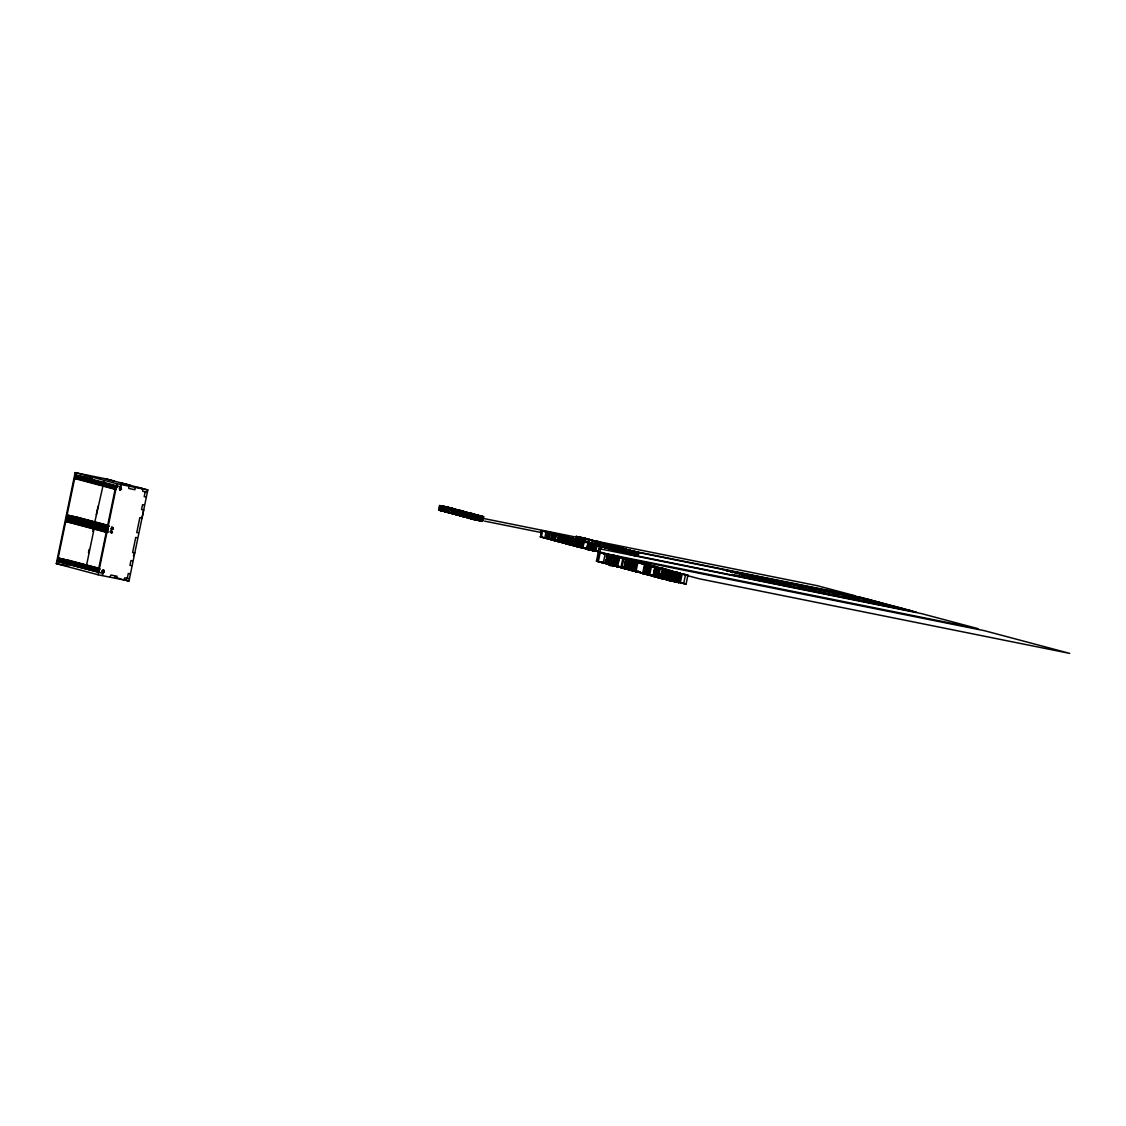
<?xml version="1.0" encoding="UTF-8"?>
<svg xmlns="http://www.w3.org/2000/svg" width="1126" height="1126" viewBox="0 0 1126 1126"><rect width="100%" height="100%" fill="white"/><g stroke="black" fill="none" stroke-linecap="round" stroke-linejoin="round"><path stroke-width="1.5" d="M62.409 561.17L61.156 560.255L62.521 560.452L61.663 561.367M62.296 561.367L60.663 559.932M103.142 571.853L103.198 570.826M112.079 529.206L112.431 527.63L111.896 529.079M120.074 489.303C118.624 489.486 121.397 486.643 120.271 489.669M120.229 489.346L120.609 488.093M61.719 560.917L61.015 560.241L61.831 560.255M62 560.621L62.76 559.904M103.226 570.08L102.044 571.079L102.691 572.472M102.536 571.29L103.93 571.417M110.235 531.88L111.404 530.543M111.502 531.092C110.883 532.359 111.502 531.627 111.868 531.824M111.812 527.179L111.136 529.079M121.341 488.135L121.383 489.402L120.032 490.077M62.127 560.354L62.76 560.157M61.142 560.832C62.943 561.17 60.48 559.509 61.691 560.509M103.156 571.6L103.367 570.868M111.347 532.077L111.418 531.725M112.375 527.686L111.882 528.84M61.184 560.987C59.72 559.425 63.816 561.663 61.297 560.734M62.183 560.748L61.494 560.157M70.079 518.016L69.46 517.481M105.267 478.761L147.83 489.951L128.983 581.002L98.131 574.781L56.3 563.647L75.16 472.61L107.42 479.197M57.426 561.564L75.358 475.045L78.44 475.665M98.638 571.206L57.595 560.762L98.103 571.544M99.735 569.855L58.932 559.017L59.087 558.2L99.679 568.672M107.139 532.528L66.645 521.746L66.814 520.93L108.012 532.204M107.955 530.163L66.279 518.819L108.026 529.839M107.533 528.235L66.49 517.791L108.237 528.826M108.321 526.827L67.827 516.046L67.996 515.229L108.575 525.715M116.048 489.557L75.541 478.775L75.709 477.973L116.133 489.247M117.315 487.291L75.189 475.848L117.386 486.967M58.904 560.692C59.805 562.184 60.691 557.834 58.932 559.017M107.871 526.63L67.827 516.046M67.138 519.325C68.559 518.312 68.658 521.732 67.053 521.324M115.232 488.783L76.413 478.451L77.272 476.608L76.047 476.354M68.728 517.904L69.052 516.285M61.071 560.551L60.79 561.902L74.288 565.505M63.563 560.523L64.238 559.242M73.148 516.271L108.476 526.194M74.738 522.872L74.907 522M88.461 552.655L89.123 549.418M92.881 531.331L93.571 527.995M96.301 514.765L98.032 506.461M86.449 565.731L94.232 528.178M103.029 485.658L94.922 521.422M103.367 484.039L104.042 480.816M97.934 572.346L115.851 485.827M98.131 574.781L116.991 483.744L75.16 472.61M99.426 569.798L99.595 568.982L59.087 558.2M124.353 580.073L124.817 577.807L129.448 578.736M127.28 578.3L128.294 573.472L129.786 573.725M145.198 491.78L144.198 496.622L145.69 496.876M133.459 555.977L134.121 552.753M439.604 505.518L439.084 510.162L439.604 505.518L447.74 507.15M445.516 511.626L441.322 510.669L442.251 506.137L444.306 506.686L443.363 511.218L439.604 510.303L440.533 505.771L450.4 507.868L447.796 507.587L446.853 512.119L449.978 512.794M439.604 510.303L440.35 510.444L441.293 505.912M445.629 511.753L446.572 511.936L441.068 510.599L442.011 506.067M441.744 510.74L442.687 506.207M442.138 510.979L443.081 506.447L440.533 505.771M443.334 509.529L443.954 506.517L453.356 508.642L449.232 507.981L450.752 508.361M452.596 513.498L443.7 511.387L444.46 506.63M443.686 511.373L444.784 506.855L448.655 507.742M443.841 511.387L445.122 506.911M444.7 511.64L445.6 506.996L448.078 507.615M446.234 507.249C445.291 518.917 443.503 505.124 447.515 507.404M444.967 511.64L445.896 507.108M446.037 511.936L446.98 507.404L446.051 507.164M451.737 513.315L447.106 512.302L447.852 507.699M447.444 512.386L448.331 507.77L450.104 508.108M447.909 512.499L448.852 507.967L448.049 507.77M448.514 512.64L448.852 507.967M449.809 512.893L448.88 512.766L449.809 508.234L454.425 509.233M449.274 512.682C446.586 512.963 452.061 511.19 450.217 508.15M449.401 512.907L449.809 508.234M452.033 508.825L451.61 513.498L452.033 508.825L457.283 509.768L455.481 509.459M455.397 514.399L453.905 514.019L455.354 509.557L453.482 509.191L452.539 513.723L458.662 515.046L457.832 514.849M453.694 509.219C450.4 518.326 455.72 511.697 453.482 509.191M452.877 513.836L453.806 509.304M453.595 514.019L454.158 509.388M454.411 514.089L454.946 509.374L453.116 508.853M454.51 514.23L454.876 509.501M455.003 514.343L455.946 509.811L454.538 509.487M459.169 515.159L463.194 516.13L455.622 514.568L456.635 509.923M455.861 514.638C452.849 506.067 470.035 513.315 455.453 509.698M457.255 514.962C459.83 511.697 455.509 508.868 459.338 510.655L458.395 515.187L456.129 514.61L456.677 511.542M456.213 514.723L456.692 510.022M456.677 514.835L457.156 510.191M457.958 515.117L458.901 510.585M458.099 514.948L459.028 510.416L464.137 511.598L463.222 511.485M460.9 515.567C463.166 515.835 456.945 514.666 461.393 515.807L458.606 515.159L459.155 510.402L462.575 511.12L459.577 510.613L462.336 511.274L460.703 510.81M467.248 517.214L459.014 515.469L459.985 510.908L464.517 511.894L462.927 511.471M459.267 515.539L459.985 510.908M459.577 515.624L460.21 511.007M459.619 515.483L460.562 510.951L459.718 510.768L458.775 515.3L461.393 515.835M459.943 515.708L460.886 511.176L460.14 510.824M461.449 516.018C458.479 516.116 463.265 511.134 460.52 511.091M460.858 515.919L461.308 511.274M461.224 511.19L462.392 511.485L461.379 516.032L464.813 516.693L463.11 516.398M461.927 516.144L462.322 511.5M460.506 515.792L462.49 516.158L463.448 511.739L465.756 512.161L463.039 511.514M471.498 518.256L462.533 516.454L463.616 511.598L468.81 512.766M462.645 511.331C466.375 510.937 460.492 523.294 464.123 511.837M467.571 517.51L463.56 516.679L464.503 512.147L463.476 511.922L465.263 512.231M463.926 516.778L464.503 512.147M464.334 516.876L465.193 512.246M464.869 512.246L465.7 512.443L464.756 516.975L470.752 518.368L469.021 517.904M465.221 517.073L465.685 512.386L476.228 514.737L472.188 513.878L473.469 514.089M465.728 517.186L466.657 512.654L465.7 512.443M475.299 519.297C469.739 520.648 459.492 512.794 470.64 513.639M467.149 517.524L466.445 517.383L467.22 512.752L466.164 512.541M466.586 517.496L467.22 512.752M466.938 517.58L467.867 513.048L467.121 512.837M467.318 517.678L467.867 513.048M469.697 518.171L467.825 517.735L468.852 513.174M468.219 517.89L469.162 513.357L468.261 513.146M474.201 514.61L469.556 513.484C467.994 526.081 468.346 509.881 474.201 514.371M469.162 513.357L468.726 517.988L473.258 519.142M477.086 520.142L474.862 519.593L478.142 520.339L470.485 518.523L470.781 513.737M470.612 518.509L471.555 513.977M470.724 518.593L471.864 513.92M471.076 518.678L471.921 514.047M471.541 518.79L472.484 514.258L471.428 513.991M472.118 518.931L472.484 514.258M472.821 519.072L473.764 514.54L480.295 515.835L477.354 515.342M481.351 516.158L479.577 515.835L483.617 516.707L482.688 521.254L473.567 519.339L474.581 514.723L479.085 515.807L476.242 515.131M475.594 519.719L473.835 519.353L474.51 514.807L483.631 516.721M473.976 519.452L474.919 514.92M474.327 519.55L475.256 515.018M474.708 519.649L475.651 515.103M475.13 519.748L476.087 514.878L479 515.553L476.073 514.906M475.608 519.846L476.551 515.314M476.115 519.959L477.044 515.426M476.636 520.071L477.72 515.539L477.171 520.184M473.497 519.1L477.691 520.268L478.663 515.764M478.311 520.423L479.254 515.877M478.761 520.494L479.704 515.961M479.099 520.536L480.042 516.004M477.691 520.268L479.577 520.536L480.506 516.004L478.001 515.483M480.098 520.761L481.027 516.229M480.647 520.874L481.745 516.355M480.408 520.691L478.634 520.367L481.224 520.958L482.167 516.468M481.717 521.085L482.646 516.553M480.872 520.789L482.041 521.071L482.97 516.524M482.646 519.635L483.265 516.609M482.392 521.211L483.49 516.665M541.339 530.613L540.621 536.961L541.339 530.613L556.075 533.837L546.546 531.824M550.881 532.514L554.33 533.386L544.942 531.472L547.743 532.218L546.462 538.411L541.325 537.144L542.605 530.965L546.434 531.754M542.605 530.965L546.068 531.88L544.787 538.073L546.462 538.411M547.954 532.134L546.673 538.327L544.266 537.749M556.723 540.747L546.926 538.636L548.193 532.429L560.115 534.92L556.216 534.16M546.926 538.636L548.404 532.457M547.63 538.833L548.855 532.528L558.003 534.554M549.558 532.795L548.278 538.988L552.528 539.72M549.108 539.171L549.924 532.795L552.95 533.358M550.867 539.509L551.388 533.203M560.171 541.733L551.318 539.818L552.5 533.442L555.962 534.16M551.571 539.889L552.796 533.625L557.342 534.526M552.036 540.001L552.796 533.625M552.683 540.156L553.316 533.808M560.284 541.888L553.57 540.311L554.78 534.146L553.964 533.963M555.273 534.329L555.977 534.526L554.696 540.705L553.992 540.522L555.273 534.329L565.463 536.44L563.014 536.004M554.837 539.016C558.426 535.638 551.881 532.894 556.525 534.357M564.844 542.873L557.018 541.325L558.299 535.131L560.832 535.568M557.722 541.507L559.003 535.329L558.299 535.131M564.281 543.084L559.27 541.93L560.466 535.695L568.729 537.468M559.27 541.93L560.734 535.709M559.706 542.056L560.551 535.737M560.129 542.155L560.987 535.863M560.635 542.282L561.41 535.976M564.52 543.098L561.297 542.366L561.93 536.103M561.958 542.577L563.239 536.398L562.536 536.243M562.704 542.746L563.999 536.553L563.239 536.398M572.487 545.251L567.842 544.196L573.908 545.463L563.31 542.999L564.534 536.778L565.576 536.891M563.31 542.999L564.773 536.722L563.999 536.553M563.633 543.098L564.59 536.82M573.289 538.763L577.145 539.72L565.28 536.891L563.479 542.985M564.112 543.225L564.914 536.919M564.745 543.365L565.393 537.032M565.548 543.548L566.265 537.144L568.377 537.665M566.505 543.759L567.785 537.581M569.263 538.017C567.785 553.936 565.97 534.568 572.064 538.524M568.292 544.337L569.221 538.045M568.714 544.449L569.573 538.144M569.207 544.562L569.995 538.256M569.784 544.702L570.488 538.383M570.446 544.843L571.065 538.51M571.924 545.167L573.204 538.974L572.458 538.819L571.163 545.012L575.865 545.899L574.063 545.547M572.712 545.336L573.993 539.143L575.189 539.284M574.021 539.382L573.303 545.73L574.021 539.382L580.889 540.86L574.893 539.565M573.613 545.758L579.623 547.025L574.147 545.899L576.16 536.412L582.902 537.778M575.527 539.903L576.399 536.44M574.654 546.026L576.16 536.412M575.203 546.152L576.54 536.567M576.793 540.255L577.61 536.736L586.21 538.622M577.075 540.1L575.78 546.293L577.103 546.546M577.342 540.396L578.06 536.961L576.976 536.694M576.428 546.434L577.708 540.241M577.919 540.536L578.06 536.961M578.623 537.102L578.511 540.677L580.27 541.057M579.102 540.804L579.214 537.243M579.693 540.93L579.82 537.384M589.672 542.831L591.797 543.337L580.129 540.944L578.848 547.137L581.579 537.693L577.469 536.722M580.495 541.24L581.255 537.735L586.829 539.058M580.946 541.367L581.551 537.749M580.397 537.51L582.17 538.073L581.452 541.493L584.577 542.211M582.086 541.648L582.17 538.073M582.804 541.817L583.521 538.397L582.789 538.214M583.155 537.989L587.8 539.27L584.352 538.58L582.269 548.052L596.259 551.05M583.169 546.546L584.127 541.902L583.395 541.705M584.535 542.31L585.281 538.791L590.742 539.847L585.407 538.566L589.377 539.537L587.533 539.058M585.295 542.507L586.013 539.087L585.239 538.89L596.864 541.437L586.013 539.087M587.941 542.999L593.036 544.21L591.755 550.389L590.179 550.065L586.745 549.235L587.941 542.999L596.175 544.787M586.745 549.235L588.828 539.833L596.724 541.479L595.387 541.296M587.181 549.361L588.462 543.182M587.603 549.474L588.814 543.126M588.954 543.492L589.658 540.058L588.828 539.833M588.11 549.601L589.391 543.408M588.729 549.741L590.01 543.548M589.433 549.896L590.714 543.703M590.179 550.065L591.46 543.872M599.905 542.394L604.943 543.605L593.219 541.001L592.501 544.435L591.671 544.21L592.375 540.776L593.768 540.973M590.967 550.234L592.248 544.041M599.398 542.324L598.145 542.07L601.861 542.999L596.555 541.803L594.894 550.98L592.586 550.558L593.866 544.379M594.289 544.674L594.992 541.254M590.629 549.967C597.104 552.81 591.741 536.891 600.158 542.493L599.313 542.169M594.711 545.026L595.175 541.522M593.909 550.825L595.429 541.592M594.373 550.91L595.865 541.719M594.711 550.966L596.048 544.731L591.91 543.788L598.455 545.111M596.33 541.845L597.399 542.099L596.681 545.519L595.161 545.153M597.16 544.871L595.879 551.064L599.862 552.007L601.143 545.828L592.431 543.619L594.106 543.957M597.273 545.66L597.399 542.099M597.892 545.8L598.596 542.38L600.454 542.76L599.764 546.363L600.566 542.887L604.268 543.647M598.497 545.941L599.215 542.507M599.116 546.068L600.482 542.704M598.188 551.67L599.468 545.491L601.143 545.828M598.3 552.317L599.116 552.528L597.273 561.438L596.456 561.227L598.3 552.317L615.12 555.751L614.303 555.54M600.566 542.887L600.102 546.462L603.212 547.152M600.594 546.589L600.82 543.042M600.144 552.796L607.547 554.611L605.689 563.535L598.3 561.719L600.144 552.796L605.647 553.95M601.214 546.743L601.931 543.309L603.339 543.591M601.96 546.912L602.677 543.478L601.312 543.168M604.662 547.503L603.846 547.292L604.465 543.886L602.677 543.478M609.715 545.237L610.531 545.448L609.828 548.883L604.775 547.686L605.38 544.083L603.536 543.675L602.832 547.109L603.747 547.306M604.775 547.686C605.788 542.338 611.122 545.688 603.817 543.506M605.267 547.841L605.732 544.266M605.76 547.968L605.971 544.407M603.283 563.042L605.126 554.133L607.547 554.611M608.378 548.531L606.506 548.08L607.308 544.604M607.125 548.292L607.829 544.857L606.464 544.534M607.998 548.475L608.702 545.054L609.63 545.251L608.913 548.686M614.275 565.252L605.014 563.183L605.633 560.213M606.252 557.243L606.858 554.274L603.508 553.542M605.999 563.408L607.843 554.499L606.858 554.274M617.681 557.06L614.402 556.371L612.544 565.28L614.177 565.632C602.509 568.123 604.803 549.882 615.021 556.244M606.717 563.971L608.49 554.949M606.351 563.859L607.294 563.971L609.222 555.231L608.209 554.949M610.714 545.28L610.728 549.066L609.645 548.798M611.066 549.418L611.854 545.885L613.206 546.18L617.456 547.236L611.784 545.927L611.066 549.418L623.142 552.106M608.307 564.351L610.151 555.442L609.222 555.231M611.714 549.558L611.854 545.885M612.361 549.727L613.065 546.293M609.504 564.619L611.348 555.709L610.151 555.442M618.146 547.32L618.878 547.546L614.712 546.701L614.008 550.135L616.64 550.769L612.938 549.798L613.6 546.434M614.149 546.574L613.445 549.995L614.233 550.135M612.023 565.125L611.052 564.914L612.797 556.033L619.37 557.398M614.571 550.262L615.289 546.842M615.148 550.389L615.866 546.969M622.171 567.659L612.685 565.548L614.514 556.596L621.355 557.933M615.739 550.53L616.457 547.095M613.051 565.66L614.824 556.638L631.686 560.185L622.214 558.06M624.226 552.359C630.63 552.908 611.179 552.852 617.062 547.222M616.471 550.811L617.71 547.419L616.386 550.741M613.712 565.829L615.472 556.737M616.766 550.895L617.344 547.349M617.217 551.022L617.484 547.475M614.641 566.04L616.485 557.131M617.738 551.163C614.712 543.394 638.47 553.359 620.468 547.996M618.624 547.686L622.495 548.658L621.791 552.078L617.921 551.121L617.921 547.588M617.921 551.121L618.934 547.658L622.411 548.587M621.833 552.021L618.315 551.149L619.033 547.715L618.216 547.518M618.47 551.276L619.173 547.841M618.864 551.43L619.567 548.01L618.455 547.729M615.823 566.308L617.048 557.159L620.173 557.694M619.455 551.571L619.567 548.01M618.371 557.651L619.399 557.933L617.555 566.842L616.527 566.561L618.371 557.651L633.065 560.692L629.533 560.072M620.046 551.712L620.764 548.278M618.202 562.17L619.131 557.708M621.088 548.418L621.946 548.658L621.242 552.078L620.384 551.853L621.088 548.418L623.185 548.897M622.326 548.672L621.622 552.106L622.481 552.331L623.086 548.77M623.846 548.686L622.228 548.334L623.48 548.742L622.748 552.261L623.438 548.629M630.827 554.4L623.199 552.585L623.917 549.136L630.715 550.698L623.917 549.136M623.41 552.669L623.537 548.798M623.846 552.782L624.564 549.361M626.633 568.813L620.89 567.729L622.734 558.82L626.394 559.439M624.367 552.922L625.085 549.488M621.904 567.997L623.762 559.087L622.734 558.82M624.986 553.077L625.704 549.643M625.718 553.246L626.422 549.812M626.549 553.429L627.252 550.009M631.039 570.206L623.973 568.546L625.76 559.594L643.734 563.408L641.82 563.07M623.973 568.546L625.929 559.608M624.254 568.63L625.817 559.636M624.775 567.082L625.394 564.112M624.775 568.785L626.098 559.721M628.857 550.473L633.769 551.684L633.065 555.118C624.043 554.358 629.378 548.052 635.697 551.839M628.308 553.964L628.941 550.459M625.451 568.954L626.619 559.861M628.618 554.048L629.321 550.628M629.054 554.175L629.772 550.741M626.197 569.137L628.055 560.227L627.295 560.044M629.589 554.302L630.293 550.881M627.041 569.334L628.336 560.129L634.797 561.607L633.333 561.339M631.869 554.541C649.294 557.609 625.704 556.525 630.841 551.022M630.701 554.583L631.404 551.163M627.97 569.545L629.814 560.635L628.055 560.227M631.292 554.724L631.996 551.304M628.955 569.77L630.799 560.861L629.814 560.635M631.883 554.865L632.601 551.43M632.474 554.991L633.192 551.557M640.511 572.444L630.011 570.164L631.827 561.072L630.799 560.861M630.011 570.164L632.108 561.227L639.723 562.648M630.49 570.305L632.108 561.227M633.628 555.231L634.36 551.754L630.279 550.769L638.991 552.697L634.163 551.571L635.937 552.05L635.275 555.512L631.503 554.597M631.179 570.474L632.333 561.395M634.22 555.343L634.923 551.923M634.6 555.414L635.388 551.951L634.754 555.414M632.094 570.699L633.938 561.775L633.023 561.564M633.234 570.952L635.078 562.043L633.938 561.775M637.091 555.906L637.795 552.486M637.569 556.005L638.273 552.57M634.614 571.262L636.457 562.338L649.308 564.872L640.032 562.662M637.921 556.075L638.611 552.556M647.689 574.246L635.008 571.487L636.852 562.578L656.993 566.899L649.646 565.097L653.629 566.167M638.16 556.103L638.864 552.627M635.937 571.741L637.78 562.817L636.852 562.578M642.58 573.598L643.847 573.852L642.58 573.598L644.438 564.689L654.319 566.8L648.323 565.351L645.212 564.759L643.396 573.81L652.475 575.71L646.943 574.527L648.815 565.716L650.715 566.082M644.621 574.063L646.465 565.153M645.339 574.246L647.183 565.336M646.127 574.429L647.971 565.519M652.179 575.738L647.872 574.753L649.73 565.928M664.368 568.954L667.437 569.686L650.617 566.237L651.433 566.462L649.589 575.372L648.773 575.147L650.701 566.139L662.834 568.447M661.441 577.905L652.967 576.273L654.868 567.307L672.25 570.995L664.65 569.221M653.474 576.413L654.868 567.307M654.079 576.568L655.318 567.504M654.797 576.751L656.641 567.842L655.923 567.659M655.628 576.948L657.471 568.025L656.641 567.842M656.585 577.159L658.428 568.25L657.471 568.025M657.288 577.413L659.132 568.503L661.539 568.996L662.595 569.277L660.751 578.187L657.288 577.413L658.344 577.694L660.188 568.785L659.132 568.503M659.16 569.953L657.626 577.385L664.368 578.68L659.048 577.413L660.005 577.61M660.751 573.387L659.695 577.905L660.751 578.187M668.83 580.2L660.962 578.412L662.735 569.446L668.267 570.713M660.962 578.412L663.059 569.475M661.441 578.539L662.806 569.489M662.13 578.722L663.284 569.629M663.045 578.933L664.889 570.023L663.974 569.798M664.185 579.2L666.029 570.277L664.889 570.023M665.565 579.496L667.408 570.586L680.259 573.12L673.193 571.473M668.928 571.079L667.085 579.989L686.086 584.056L687.93 575.133L671.392 571.6L672.236 571.712C661.3 569.657 688.845 575.597 677.345 572.754M673.038 571.487L671.195 571.178L677.725 572.599L668.689 570.643L674.164 571.938L669.013 570.924L667.197 580.059L669.308 571.107M667.831 580.242L669.674 571.332M668.436 580.397L670.28 571.487M669.182 580.58L671.026 571.67M670.054 580.777L671.898 571.867M674.741 581.565L676.529 582.029L670.997 580.917L672.912 572.092M672.166 581.241L674.01 572.332M673.278 581.48L675.121 572.571M676.276 572.81L674.432 581.72L678.19 582.466L678.978 582.55L680.822 573.641M675.614 581.959L677.458 573.05M676.656 582.17L678.514 573.261M677.528 582.339L679.372 573.43M678.19 582.466L680.16 573.43M678.668 582.536L680.611 573.556M683.679 583.564L685.523 574.654L682.201 573.767L680.357 582.677L686.086 584.056M112.839 528.446L111.404 528.319L112.797 528.615M120.102 489.627L120.454 488.065M111.924 529.164L112.262 527.601M111.164 532.288L111.713 531.064M61.888 560.438L60.48 560.129M121.383 488.149L119.229 488.262L120.074 490.077M112.487 532.373L111.375 530.543M102.072 571.093L102.621 570.291M623.199 552.585L626.774 553.443M113.008 529.206L113.163 527.672L111.77 527.165M113.233 528.953L111.094 529.065M112.347 532.654L111.46 533.062M103.873 572.402L104.056 570.389M103.902 572.402L102.649 572.472M62.071 560.945L61.451 560.762M593.219 550.614L591.995 550.403M61.691 561.367L60.734 561.311M61.606 561.015L62.155 561.17M619.553 551.177L620.792 551.43M569.137 544.168L567.391 543.802L568.968 544.069M581.565 540.888L586.801 542M459.014 515.469L463.18 516.37M643.453 573.725L652.39 575.442M652.967 576.273L657.049 576.962M628.139 553.908L630.067 554.231L626.872 553.387M647.239 573.781L646.648 573.683M779.671 584.591L781.247 584.915L779.755 584.619M111.488 533.077L110.193 531.88M103.184 570.066L104.099 570.403M586.21 538.636L585.492 538.524M578.834 546.8L581.551 547.264L577.103 546.589L578.384 540.396L589.996 542.859L587.871 542.352M616.964 550.783L618.948 551.008L617.301 550.614M455.326 509.262L453.722 508.966M451.062 512.921L452.427 513.203M548.644 538.974L551.656 539.537M553.049 540.156L555.245 540.55M566.195 543.323C569.615 544.111 561.818 542.732 567.096 543.858M444.784 506.855L445.629 507.108M551.318 539.818L556.92 540.677M612.685 565.548L619.103 566.631M673.348 581.185L673.855 581.354M469.429 513.048L463.968 511.626M474.412 514.582L476.326 514.948L475.088 519.621L475.89 514.906L477.438 515.384M458.634 515.145L463.884 516.229M579.763 546.729L579.186 546.631M465.32 512.288L468.641 513.132M591.671 544.21L593.05 544.393L590.32 543.788M573.655 545.167L569.939 544.393M627.576 549.952L633.656 551.276L628.195 550.206L627.478 553.64L631.01 554.217M461.224 511.176L462.744 511.471M624.085 568.517L626.872 569.038M465.024 511.823L461.843 511.035M479.366 520.367L477.142 519.973M580.115 540.621L584.647 541.522M580.509 547.081L581.649 547.32M640.511 562.761L641.257 562.887L639.047 562.296M638.667 571.67L639.413 571.797L638.062 571.417M606.984 547.827L607.702 548.024L606.506 548.08M630.264 570.15L635.458 571.389M661.215 578.384L669.731 580.326M448.331 507.77L447.106 512.302M445.066 511.654L444.179 511.443M454.383 513.78L452.793 513.498M586.913 549.221L592.586 550.558M621.58 557.778L622.889 557.989L619.708 557.215M627.914 559.467L629.223 559.678L620.539 557.708M623.213 567.391L620.468 566.899M667.465 580.031L670.997 580.917M742.076 577.005L743.484 577.3L740.711 576.639M661.792 578.159L660.117 577.849M461.21 510.937L464.32 511.837M451.09 513.357L456.34 514.315L454.552 514.005M460.281 515.469L461.013 515.708M475.763 519.522L473.469 519.114M559.003 535.329L568.391 537.215L567.673 537.018M557.018 541.325L559.552 541.761M623.762 559.087L637.274 561.804L636.246 561.536M620.89 567.729L624.55 568.363M561.733 542.197L564.182 542.619L563.479 542.436M628.857 569.193L631.222 569.601L616.527 566.561M447.444 507.164L449.119 507.545L447.529 507.207M550.741 539.058L549.882 538.904L552.007 539.34M613.712 555.554L612.46 555.329L616.992 556.399L607.843 554.499M467.374 512.851L468.092 512.992M474.764 514.821L476.523 515.187M607.294 563.971L614.43 565.407M550.389 532.865L552.12 533.189M557.497 534.414L558.412 534.568L556.188 534.034M561.902 535.582L562.803 535.737L560.593 535.202M626.732 568.489L624.226 568.025M636.654 571.403L640.244 572.163M584.887 538.453L584.661 538.538M470.992 518.298L470.006 518.241M451.019 508.22L452.117 508.403L449.358 507.77M463.63 516.271L462.279 516.018M556.216 540.607L554.935 540.353L556.596 540.593M675.53 581.551L678.415 582.029L676.487 581.509M607.956 544.604L609.757 544.885L606.759 544.182M607.238 548.038L609.053 548.32L606.717 547.715M573.627 545.477L572.895 545.336M468.838 513.104L473.314 513.92L468.993 512.992L471.245 513.484L469.992 513.189M467.909 517.636L468.88 517.805L467.515 517.383M475.144 519.438L479.296 520.339M607.688 544.66L608.772 544.885M640.004 562.775L637.78 562.395L643.199 563.704L638.062 562.69M641.496 563.127L640.244 562.93L646.76 564.365L641.046 562.986M639.652 572.05L638.541 571.839L640.61 572.402M653.15 575.935L657.218 576.596L654.487 575.907M669.111 579.932L666.888 579.538L669.308 580.186M470.302 518.016C463.349 516.398 479.099 520.212 471.484 518.481M562.395 535.723L554.78 534.146M783.597 585.365L784.062 585.492M620.947 557.722L622.312 557.975M628.646 559.664L620.722 558.06M626.788 568.574L619.455 567.04M573.683 538.805L576.709 539.34L571.797 538.186M625.282 549.15L624.001 548.756M630.152 554.302L631.024 554.611M552.585 539.593L548.503 538.749M560.03 541.662L558.51 541.367M570.783 544.717L569.756 544.52L571.262 544.984M572.402 544.984L573.415 545.181L572.163 545.026M613.839 556.005L610.686 555.442L613.867 556.216M614.5 565.238L603.972 562.944M611.995 564.928L608.842 564.351L611.052 564.914M618.906 566.533L616.696 566.096M618.329 566.603L615.176 566.04L618.357 566.814M456.34 514.596L458.479 514.878L448.88 512.766M830.129 594.556L830.538 594.669M633.403 570.375L635.768 570.896M449.907 507.995L453.539 508.966M468.909 512.935L467.937 512.823M470.95 513.709L471.695 513.836L466.657 512.654M474.356 514.385L473.863 514.202M475.566 514.765L477.283 515.117M476.762 515.145L474.51 514.61M445.952 511.781L447.177 512.048M446.755 511.936L450.175 512.794M452.188 513.386L454.102 513.794L450.386 512.907M603.62 543.506L601.805 543.211M559.791 535.174L564.52 536.089L556.765 534.371M606.478 544.266L610.081 545.153M611.643 545.646L614.923 546.265L611.911 545.547M565.801 536.905L567.025 537.102L564.436 536.469L570.981 537.792M571.698 538.2L568.672 537.623L574.936 538.946L568.897 537.82L567.617 543.999L568.771 544.252M574.19 539.143L575.456 539.368L573.204 538.974M593.275 544.224L594.5 544.421L593.768 544.224M602.903 546.926L601.101 546.645M608.068 548.306L606.379 547.813L609.363 548.573M610.939 549.066L614.219 549.685L611.207 548.981M618.54 557.187L625.366 558.51L614.205 556.033M637.091 561.888L635.768 561.635L640.877 562.887M661.961 568.94L666.212 569.77L660.892 568.503L663.298 568.982M627.379 569.193L630.87 570.122M635.247 570.798L633.924 570.558L635.191 570.924M643.115 573.021L636.218 571.6M671.476 580.678L672.321 580.847M674.066 581.255L670.547 580.552M443.081 506.447L444.306 506.686M457.297 509.994L459.422 510.345L450.907 508.262M483.251 518.424L817.251 585.689L854.817 595.696L620.665 548.531M438.661 510.05L445.46 511.415M546.068 531.88L547.743 532.218M571.994 538.172L573.669 538.51L569.686 537.552M462.533 516.454L463.56 516.679M484.659 521.141L541.465 532.584M563.859 537.088L567.293 537.778M570.741 538.481L575.907 539.509M613.783 547.137L617.217 547.841M624.297 549.657L859.743 597.076L916.663 612.234L639.962 556.497L603.142 546.687M863.698 598.286L857.266 596.71M597.54 544.857L583.549 541.859L582.916 548.221L582.114 547.898M867.484 599.285L730.028 571.515L732.984 572.289M731.562 571.909L869.019 599.694M873.283 600.834L866.063 598.905M877.787 602.03L739.627 574.063L741.049 574.443M745.342 575.442L741.752 574.626M877.055 601.974L879.209 602.41M881.588 603.043L875.648 601.467M883.009 603.423L880.842 602.987L889.779 605.225M887.612 604.789L899.435 607.787M620.159 551.247L621.285 551.529M893.481 606.351L895.634 606.787M620.384 551.853L622.481 552.331M824.894 593.078L903.221 608.8L901.799 608.42M772.352 582.536L731.914 574.443L734.279 575.076M819.165 592.163L825.555 593.261L765.764 581.03L767.186 581.396M891.313 606.506L886.021 605.394M899.027 608.054L906.571 609.63M908.935 610.25L906.782 609.813L910.835 610.756M821.051 592.67L826.174 593.866M823.796 593.233L825.963 593.669L824.063 593.163M540.044 536.806L552.303 539.453M599.567 548.756L921.518 613.614L978.044 628.66L607.885 554.105L584.619 547.898M570.713 544.365L572.388 544.702M572.74 545.575L574.147 545.899M586.182 548.32L583.803 547.912L585.52 548.193M587.125 548.728L577.033 546.659L578.328 540.466L582.283 541.085M578.848 547.137L590.517 549.53M614.458 556.188L984.617 630.743L1069.7 653.39L699.542 578.834L619.469 557.525M660.188 568.785L662.595 569.277M685.523 574.654L687.93 575.133M596.456 561.227L610.067 564.013M653.84 575.865L656.528 576.413M660.216 577.145L661.131 577.328M661.933 577.554L658.513 576.962M648.773 575.147L662.116 577.835M107.632 479.395L109.799 479.831M109.532 479.901L111.685 480.338M111.91 480.535L114.064 480.957M121.439 483.068L123.593 483.504M123.804 483.701L125.971 484.138M125.704 484.208L127.871 484.644M128.083 484.827L130.236 485.264M137.611 487.375L139.765 487.811M79.974 475.974L87.687 477.523M89.236 477.832L92.318 478.451M139.976 488.008L144.044 488.937M78.581 476.031L75.287 475.369L115.781 486.15M116.991 483.744L147.83 489.951M147.365 492.217L142.735 491.274L142.538 488.839M80.396 479.254L75.541 478.775M115.682 486.629L116.611 486.812M66.392 518.27L106.9 529.065L66.392 518.326L69.685 518.945L69.854 517.552M106.998 528.573L107.927 528.756M107.716 529.783L67.982 519.156M66.645 521.746L71.797 522.788M134.796 552.922L132.629 552.486L135.739 537.454L137.245 537.721M65.139 563.127L75.273 565.125M56.3 563.647L64.013 565.196M61.592 564.759L68.644 566.139M125.183 579.989L123.03 579.552L127.548 580.622M447.698 507.404L448.753 507.643M449.274 507.868L450.316 508.108M462.336 511.303L460.562 510.951M475.355 519.621L477.945 520.001L473.638 519.255M554.682 540.339L551.219 539.621M555.484 540.564L556.934 540.888M572.008 544.956L573.866 545.336M612.361 564.942L614.036 565.28M615.458 565.843L617.527 566.308M619.511 566.842L623.1 567.588M658.823 577.314L661.497 577.863M461.013 511.007L461.899 511.19M605.83 544.139L607.153 544.449M610.996 545.505L613.571 545.969L612.417 545.674M581.438 540.79L586.899 541.986M603.564 547.067L601.439 546.603L602.635 547.025M610.292 548.939L612.84 549.418L611.714 549.094M627.604 553.415L631.278 554.231M541.325 537.144L543.323 537.552M552.43 539.607L549.389 538.96M570.418 544.393L573.655 545.139M598.3 561.719L603.803 562.859M637.654 571.473L639.033 571.797M671.195 580.397L673.601 580.861M440.35 510.444L441.068 510.599M633.361 554.921L634.98 555.259M448.542 507.573L449.457 507.925M451.765 508.431L452.68 508.783M553.528 533.428L555.822 533.907M557.933 534.611L560.213 535.089M447.599 512.105L449.274 512.457M559.186 535.089L556.906 534.611M448.528 512.457L446.853 512.119M450.822 512.963L452.497 513.315M557.905 541.268L555.625 540.804M569.7 543.985L563.155 542.662L564.506 542.971M570.516 544.379L573.486 545.012M591.009 550.023L597.174 551.29M615.88 556.371L619.173 557.06M656.331 566.997L659.723 567.771M661.68 568.94L659.47 568.475M620.356 566.969L623.649 567.659M671.335 580.383L672.489 580.622M463.279 511.683L461.787 511.387M605.197 543.999L606.267 544.266M608.983 544.885L611.728 545.477M610.348 545.378L611.432 545.646M571.726 538.664L573.767 539.058M472.033 518.509L475.285 519.269M603.114 546.94L604 547.123M604.479 547.433L605.563 547.7M608.279 548.306L611.882 549.094M553.359 539.889L556.652 540.564M637.316 561.874L639.258 562.282M631.827 561.072L632.882 561.297M442.251 506.137L443.954 506.475M452.61 508.614L453.44 508.783M451.005 508.445L451.836 508.614M480.506 516.004L479.577 520.536M576.048 539.34L581.326 540.564L573.444 538.847M464.025 516.412L466.516 516.961M543.661 537.665L547.546 538.467M553.401 539.861L554.541 540.1M558.932 541.268L557.792 541.029L560.058 541.522L559.312 541.381M636.795 571.332L637.865 571.558M662.806 578.131L665.522 578.778M446.206 511.781L449.471 512.4L446.501 511.697M628.195 569.306L630.841 569.883M655.276 576.019L657.148 576.428M451.301 508.473L449.457 508.108M583.761 538.129L584.858 538.341L583.057 537.862M448.993 512.429L450.104 512.64M604.212 547.208L605.464 547.475M616.781 565.899L618.948 566.322M641.975 572.698L643.65 573.064M635.008 571.487L651.785 575.076M662.848 578.187L664.199 578.482M674.601 581.298L670.505 580.397M625.352 549.207L624.029 552.5L625.099 552.669L623.874 552.331M605.014 563.127L601.664 562.451L605.689 563.535M628.097 569.123L631.024 569.77M453.708 508.868L455.312 509.248M446.318 511.767L448.176 512.133L446.586 511.739M452.779 513.4L454.242 513.737M555.259 540.691L554.02 540.41M620.201 557.891L617.78 557.342M658.428 568.25L663.876 569.376L657.303 567.842L659.597 568.433M617.864 566.139L618.836 566.35M670.66 580.495L673.587 580.903M605.633 543.886L606.576 544.097M462.11 516.046L463.659 516.398L462.49 516.158M611.348 555.709L612.797 556.033M635.078 562.043L636.457 562.338M666.029 570.277L667.408 570.586M625.282 567.997L626.703 568.32L625.169 568.039M667.014 579.243L669.154 579.721M573.964 538.988L570.952 538.383L572.543 538.791M588.574 542.521L589.433 542.704M550.304 538.861L556.343 540.381M578.173 546.265L574.767 545.533L578.271 546.363M589.954 549.375L588.391 549.024M605.816 554.034L619.539 556.934L612.051 555.034M663.538 578.102L664.776 578.37M637.302 562.465L629.04 560.354M639.709 572.247L636.471 571.487M597.99 542.239L599.088 542.436M611.334 545.42L612.586 545.66M607.829 544.857L609.096 545.097M550.178 539.368L548.672 539.002M583.521 538.397L584.352 538.58M566.026 537.186L566.828 537.369M550.867 539.129L551.67 539.312M612.037 564.562L614.106 565.041M638.315 571.403L639.934 571.769M445.432 506.658L446.389 506.883M549.291 532.19L550.6 532.485M586.28 542.028L587.589 542.338M459.69 515.159L460.393 515.314L459.38 515.131M584.999 548.221L586.308 548.517M586.59 548.545L587.293 548.7M609.757 554.569L611.643 555.005M662.074 568.489L663.96 568.926M611.235 564.182L607.913 563.479L609.799 563.915M635.782 571.107L632.263 570.291M578.384 540.353L577.047 540.03M657.753 577.356L655.459 576.751L661.553 578.046M608.504 544.97L607.224 544.66M618.624 550.881L615.584 550.332M667.704 579.2L668.985 579.496M566.308 536.849L568.574 537.412M592.501 550.361L594.922 550.966M675.487 581.663L678.978 582.55M451.427 512.935L452.413 513.174M621.538 566.899L623.114 567.279M631.32 570.052L627.196 569.263M598.399 542.282L596.71 541.859M631.602 554.583L632.685 554.597M635.838 551.909C639.047 551.205 637.597 557.623 635.134 555.343M646.943 574.527L647.872 574.753M548.911 532.64L548.207 532.457M619.652 547.588L616.302 546.912M602.931 546.673L604.226 547.039L602.692 546.687M861.531 597.85L863.909 598.469M871.116 600.397L873.495 601.031M897.267 607.364L899.646 607.984M911.047 610.954L912.468 611.334M871.777 600.735L873.157 601.101M898.365 607.871L899.266 608.054M864.078 599.173L865.444 599.553M890.652 606.323L891.553 606.492M857.899 597.934L859.279 598.3M850.186 596.386L851.566 596.752M878.308 603.846L863.938 600.946M859.251 600.003L844.95 597.118M819.193 590.137L820.572 590.503M811.48 588.588L812.859 588.954M837.237 595.57L832.128 594.486M805.315 587.35L806.68 587.716M797.602 585.787L798.981 586.153M820.938 592.318L821.698 592.529M828.328 594.289L829.749 594.669M821.91 592.726L810.734 590.235M803.021 588.673L798.404 587.744M766.595 579.552L767.974 579.918M790.691 586.196L776.377 583.31M758.882 577.99L760.261 578.356M752.717 576.751L754.096 577.117M725.552 570.178L727.917 570.812M732.196 571.952L725.763 570.375L727.663 570.882M735.137 572.726L737.516 573.359M741.781 574.499L735.348 572.923L737.248 573.43M745.004 575.203L757.348 578.637L755.898 578.257M764.132 580.453L755.18 578.201M767.932 581.452L761.978 580.017L763.4 580.397M771.69 582.367L772.478 582.508M721.963 569.362L723.399 569.742M733.308 574.668L734.068 574.879M736.446 575.513L738.543 576.216M621.327 547.926L617.076 547.011L621.51 547.996M592.375 540.776L593.219 541.001M662.975 568.419L663.791 568.644L653.207 566.448M567.983 543.478L572.979 544.801M576.301 545.688L581.283 547.011M566.392 543.211L567.11 543.394M644.438 564.689L645.254 564.9M634.402 570.446L635.43 570.713M134.824 487.291L135.021 489.726L128.857 488.487L128.66 486.052M120.946 484.49L121.144 486.925L74.682 474.862M77.103 477.41L115.922 487.741M91.178 481.393L94.711 482.21M85.238 480.323L94.598 482.758M102.114 484.813L111.474 487.248M75.709 477.973L116.217 488.754M144.029 504.941L142.538 504.687L141.524 509.529L143.692 509.951L142.017 518.03L139.863 517.594L136.753 532.556L138.259 532.809M75.766 516.806L108.377 525.448M67.996 515.229L109.419 526.278M68.193 515.778L108.701 526.56M68.897 517.101L107.702 527.432M67.49 517.65L108.307 528.502M68.207 520.381L107.026 530.712M73.077 521.845L76.455 522.745M89.953 526.335L93.331 527.235M70.516 521.676L76.343 523.294M79.594 524.181L84.647 525.518M89.841 526.884L93.219 527.784M96.47 528.671L101.523 530.008M66.814 520.93L108.082 531.88M73.486 523.224L107.237 532.218M132.46 560.818L130.954 560.565L129.954 565.393L131.446 565.66M66.87 559.777L99.482 568.419M63.746 559.65L99.581 569.165M59.298 558.749L98.581 569.179M59.988 560.072L98.806 570.403M58.594 560.621L99.088 571.403M77.666 566.406L91.164 569.995M57.496 561.241L98.004 572.022M56.764 561.395L103.226 573.458L102.1 575.541M114.556 577.159L121.129 579.045M123.283 579.482L128.983 581.002M115.978 578.342L117.104 576.259L110.939 575.006L109.799 577.089M612.938 549.798L611.305 549.432M68.953 517.313L69.967 518.453M581.734 541.367L580.453 547.56L581.171 547.757L582.466 541.564L581.734 541.367M636.584 552.233L636.471 555.78L636.584 552.233M632.277 550.966L628.336 550.051L632.277 550.966M621.749 551.867L623.382 552.317L621.749 551.867M820.896 592.881L822.416 593.205L821.009 592.895M870.736 602.748L872.284 603.057L870.736 602.748M867.4 602.072L868.92 602.382L867.4 602.072M908.569 610.362L910.075 610.672L908.569 610.362M571.192 544.745L569.967 544.491L571.192 544.702M643.706 572.852L642.636 572.613L643.664 572.909"/></g></svg>
